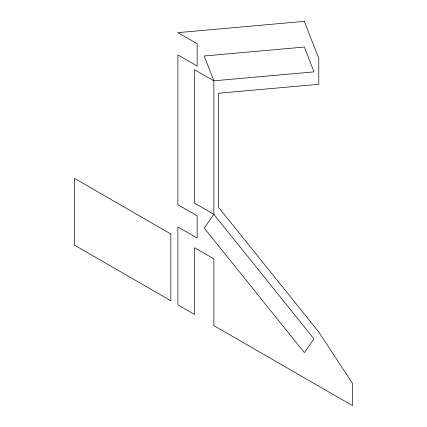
<?xml version="1.0" encoding="UTF-8"?>
<svg xmlns="http://www.w3.org/2000/svg" width="427" height="427" viewBox="0 0 427 427"><rect width="100%" height="100%" fill="white"/><g stroke="black" fill="none" stroke-linecap="round" stroke-linejoin="round"><path stroke-width="0.64" d="M213.847 214.333L204.213 228.039L304.344 352.606L313.978 338.894L213.847 214.333L194.573 203.204L194.573 69.697L213.847 80.82L313.978 71.875L304.344 47.045L204.213 55.99L213.847 80.82L213.847 214.333M304.344 21.35L177.888 32.644L197.157 43.773L197.157 66.025L177.888 54.896L177.888 204.693L197.157 215.822L197.157 238.074L177.888 226.945L177.888 304.83L194.573 314.464L194.573 247.708L213.847 258.831L213.847 325.587L352.521 405.65L352.521 383.398L318.793 332.041L218.661 207.479L218.661 93.235L318.793 84.295L318.793 58.6L304.344 21.35M170.832 234.001L74.479 178.374L74.479 245.13L170.832 300.757L170.832 234.001"/></g></svg>
